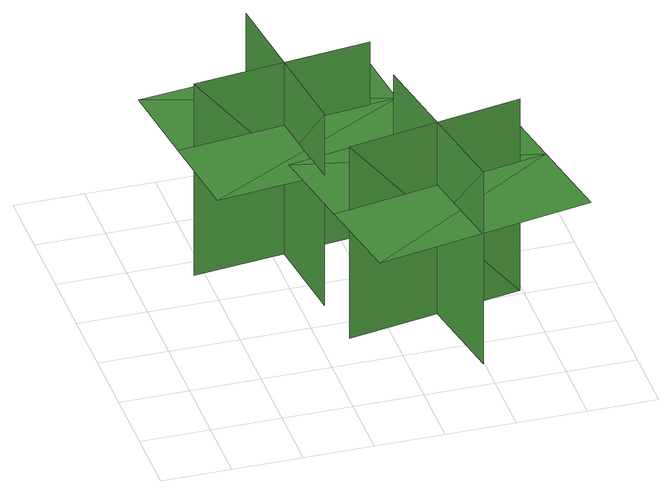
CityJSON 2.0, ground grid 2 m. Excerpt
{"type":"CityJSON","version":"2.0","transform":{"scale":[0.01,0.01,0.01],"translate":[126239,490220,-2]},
"CityObjects":{
"tree1":{"type":"SolitaryVegetationObject","geometry":[{"type":"MultiSurface","lod":"1","boundaries":[[[0,1,2]],[[0,2,3]],[[4,5,6]],[[4,6,7]],[[8,9,10]],[[8,10,11]],[[8,11,12]],[[8,12,13]]]}]},
"tree2":{"type":"SolitaryVegetationObject","geometry":[{"type":"MultiSurface","lod":"1","boundaries":[[[14,15,16]],[[14,16,17]],[[18,19,20]],[[18,20,21]],[[22,23,24]],[[22,24,25]],[[22,25,26]],[[22,26,27]]]}]}
},
"vertices":[
[402,1025,47],[402,1025,667],[465,494,667],[465,494,47],[682,796,47],[682,796,667],[170,735,667],[170,735,47],[760,806,465],[729,1071,465],[91,995,465],[123,729,465],[155,464,465],[792,540,465],
[696,620,51],[696,620,671],[794,94,671],[794,94,51],[990,410,51],[990,410,671],[483,315,671],[483,315,51],[1068,425,469],[1018,688,469],[388,570,469],[437,307,469],[487,43,469],[1117,162,469]
]}
